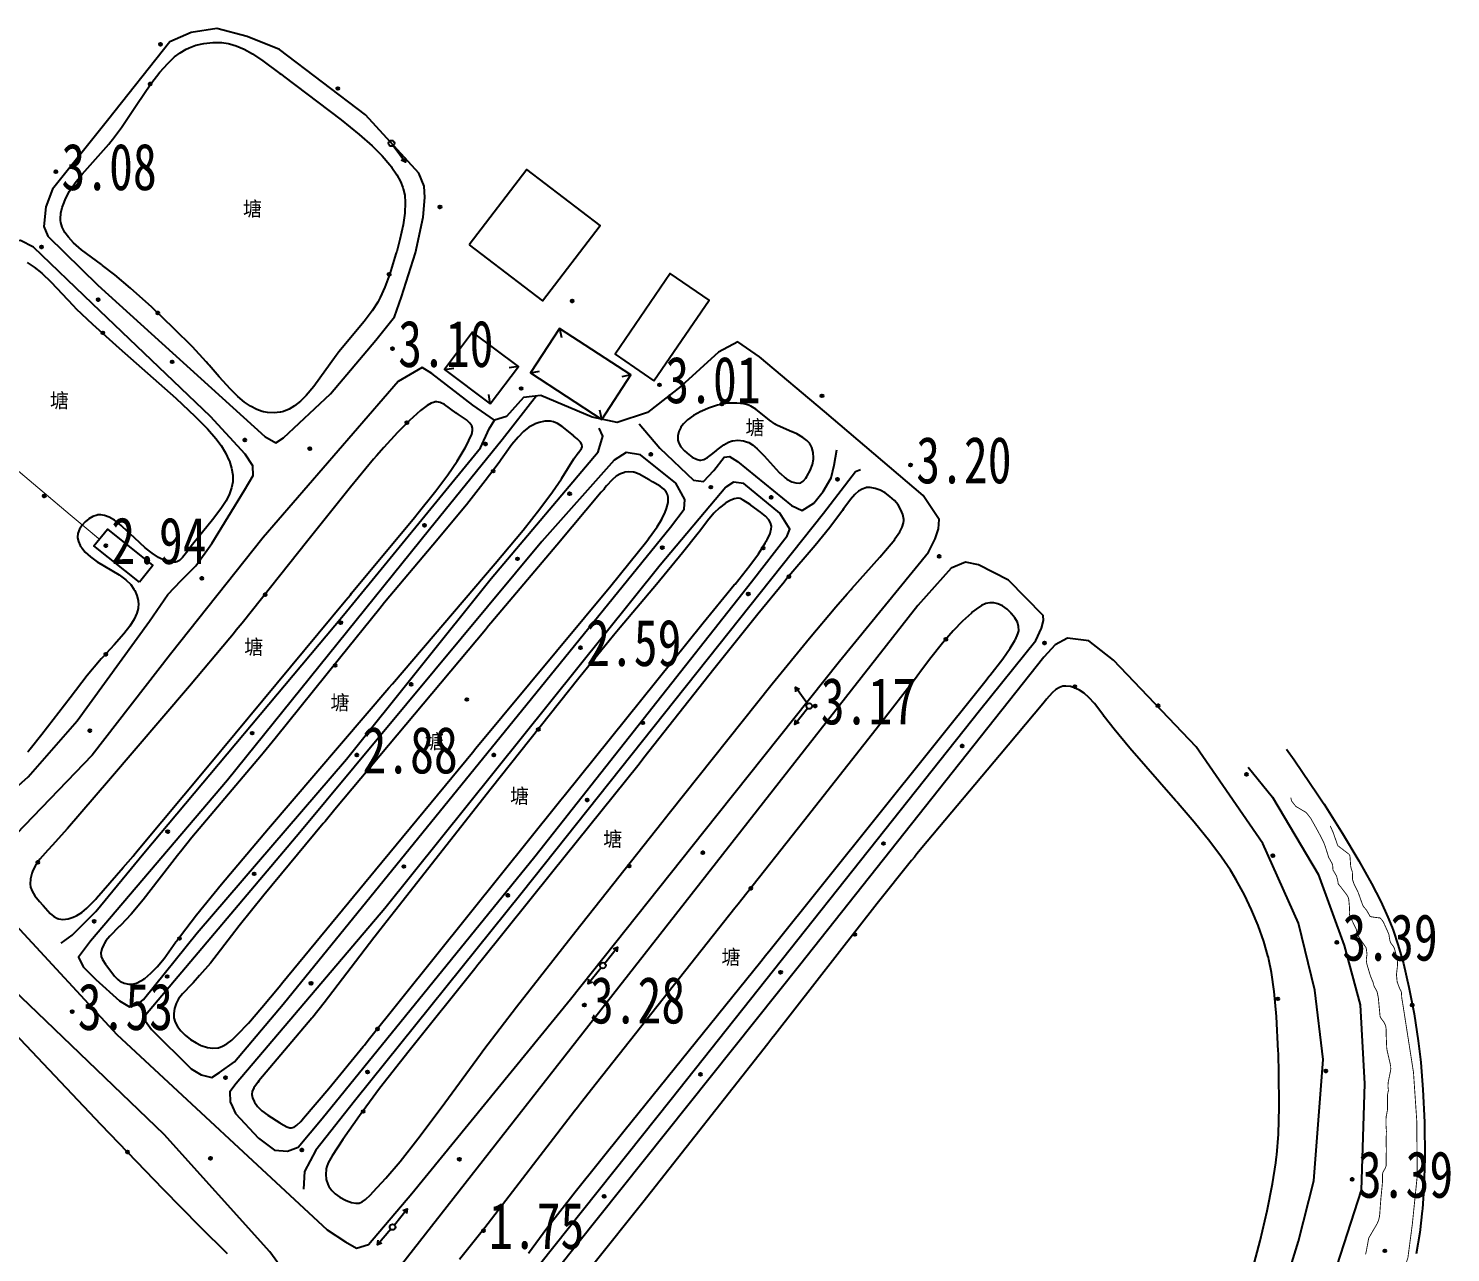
# Model space of a CAD drawing. Header units: metres. Extents: x 494039 to 619385, y 3351420 to 3402703.
# Drawn here: x 594565.8 to 594687.6, y 3393084.8 to 3393189.8 of the extents above; entities that cross this region are included whole.
import ezdxf
from ezdxf.enums import TextEntityAlignment as Align

# ---------------------------------------------------------------- set-up
doc = ezdxf.new("R2010")
doc.units = ezdxf.units.M
for name, pattern in [('2180', [0]), ('6461', [0]), ('8521', [0]), ('8522', [0])]:
    doc.linetypes.add(name, pattern=pattern)
for name, color, linetype in [('210100', 130, 'Continuous'), ('270102', 130, '6461'), ('310300', 8, 'Continuous'), ('310600', 8, 'Continuous'), ('310700', 8, '2180'), ('541200', 8, 'Continuous'), ('720100', 8, 'Continuous'), ('760201', 8, '8521'), ('760202', 8, '8522')]:
    doc.layers.add(name, color=color, linetype=linetype)
doc.layers.add('710101', color=8, linetype='Continuous', lineweight=0)

# ---------------------------------------------------------------- blocks, each defined once
blk = doc.blocks.new('dy')
blk.add_line((0.5, 0), (4, 0))
blk.add_lwpolyline([(3.31, 0.4), (4, 0), (3.31, -0.4)])
blk.add_circle((0, 0), 0.5)
blk = doc.blocks.new('y13')
blk.add_text('塘', height=2.5).set_placement((-1.67, -1.12))
blk = doc.blocks.new('p_point')
for radius in [0.25, 0.2, 0.15, 0.1, 0.05]:
    blk.add_circle((0, 0), radius)
blk.add_point((0, 0))
blk = doc.blocks.new('1-1&1-2&1-5')
at = {"layer": '210100', "color": 130, "flags": 128}
for points, elevation in [([(594581.16, 3393160.98), (594580.99, 3393161.17), (594579.81, 3393162.46), (594578.26, 3393164.02), (594576.33, 3393165.86), (594574.5, 3393167.5), (594573.15, 3393168.64), (594572.11, 3393169.45), (594572.01, 3393169.52), (594570.31, 3393170.79), (594569.63, 3393171.39), (594569.19, 3393171.86), (594568.89, 3393172.28), (594568.66, 3393172.73), (594568.55, 3393173.11), (594568.52, 3393173.3), (594568.52, 3393173.41), (594568.51, 3393173.43), (594568.55, 3393173.92), (594568.65, 3393174.4), (594568.66, 3393174.42), (594568.7, 3393174.55), (594568.96, 3393175.2), (594569.29, 3393175.81), (594569.75, 3393176.51), (594570.36, 3393177.27), (594571.5, 3393178.55), (594572.65, 3393179.85), (594572.83, 3393180.07), (594572.96, 3393180.24), (594573.73, 3393181.27), (594575.06, 3393183.24), (594576.26, 3393185), (594577.02, 3393186), (594577.7, 3393186.76), (594578.28, 3393187.31), (594578.76, 3393187.67), (594579.28, 3393187.98), (594579.46, 3393188.07), (594579.52, 3393188.1), (594580.1, 3393188.31), (594580.78, 3393188.47), (594581.55, 3393188.56), (594582.33, 3393188.54), (594582.87, 3393188.46), (594582.98, 3393188.44), (594583.57, 3393188.26), (594584.24, 3393187.98), (594584.97, 3393187.57), (594585.85, 3393186.98), (594587.31, 3393185.89), (594587.4, 3393185.83), (594587.6, 3393185.67), (594592.56, 3393181.92), (594594.1, 3393180.68), (594595.2, 3393179.7), (594596.07, 3393178.83), (594596.72, 3393178.08), (594596.87, 3393177.89), (594596.9, 3393177.85), (594597.33, 3393177.21), (594597.64, 3393176.64), (594597.85, 3393176.12), (594597.88, 3393176.02), (594598, 3393175.48), (594598.05, 3393174.83), (594598.01, 3393173.93), (594597.86, 3393172.91), (594597.58, 3393171.66), (594597.31, 3393170.64), (594597.27, 3393170.53), (594597.25, 3393170.44), (594596.73, 3393168.73), (594596.3, 3393167.58), (594595.91, 3393166.71), (594595.75, 3393166.41), (594595.69, 3393166.31), (594595.21, 3393165.56), (594594.52, 3393164.65), (594592.36, 3393162.03), (594592.29, 3393161.94), (594592.22, 3393161.84), (594592.13, 3393161.72), (594590.22, 3393159.08), (594589.57, 3393158.31), (594589.08, 3393157.82), (594588.56, 3393157.4), (594588.1, 3393157.13), (594587.61, 3393156.93), (594587.49, 3393156.9), (594587.35, 3393156.87), (594587.33, 3393156.86), (594586.81, 3393156.81), (594586.23, 3393156.84), (594585.94, 3393156.9), (594585.91, 3393156.9), (594585.79, 3393156.93), (594585.33, 3393157.09), (594584.78, 3393157.37), (594584.27, 3393157.72), (594583.69, 3393158.2), (594583.06, 3393158.83), (594582.1, 3393159.9), (594581.25, 3393160.89)], 2.74), ([(594583.32, 3393137.88), (594583.01, 3393137.5), (594579.57, 3393133.39), (594572.63, 3393125.26), (594569.11, 3393121.2), (594567.8, 3393119.74), (594567.46, 3393119.37), (594567.43, 3393119.34), (594566.74, 3393118.55), (594566.37, 3393118.03), (594566.14, 3393117.59), (594566.07, 3393117.41), (594566.05, 3393117.36), (594566.04, 3393117.34), (594565.93, 3393116.86), (594565.91, 3393116.41), (594565.94, 3393116.19), (594565.94, 3393116.18), (594565.95, 3393116.15), (594566.07, 3393115.81), (594566.3, 3393115.43), (594566.72, 3393114.92), (594566.98, 3393114.62), (594567.01, 3393114.59), (594567.61, 3393113.91), (594567.94, 3393113.64), (594568.24, 3393113.48), (594568.3, 3393113.46), (594568.33, 3393113.45), (594568.36, 3393113.44), (594568.72, 3393113.4), (594569.16, 3393113.45), (594569.6, 3393113.58), (594569.84, 3393113.69), (594569.87, 3393113.71), (594569.91, 3393113.73), (594570.33, 3393113.99), (594570.77, 3393114.35), (594571.32, 3393114.91), (594571.53, 3393115.14), (594571.59, 3393115.21), (594573.88, 3393117.84), (594574.72, 3393118.83), (594574.78, 3393118.91), (594575.16, 3393119.35), (594581.1, 3393126.48), (594592.96, 3393140.77), (594593.34, 3393141.22), (594593.45, 3393141.35), (594598.84, 3393147.84), (594598.95, 3393147.97), (594599.04, 3393148.09), (594600.67, 3393150.13), (594601.69, 3393151.5), (594602.49, 3393152.68), (594603.17, 3393153.81), (594603.49, 3393154.41), (594603.5, 3393154.43), (594603.74, 3393154.98), (594603.82, 3393155.31), (594603.82, 3393155.44), (594603.82, 3393155.46), (594603.81, 3393155.49), (594603.74, 3393155.71), (594603.58, 3393155.93), (594603.3, 3393156.2), (594602.61, 3393156.67), (594602.42, 3393156.8), (594602.38, 3393156.82), (594601.4, 3393157.52), (594601.04, 3393157.69), (594600.75, 3393157.75), (594600.57, 3393157.75), (594600.55, 3393157.74), (594600.26, 3393157.65), (594599.92, 3393157.45), (594599.46, 3393157.09), (594599.36, 3393157.02), (594598.41, 3393156.16), (594597.38, 3393155.13), (594596.21, 3393153.85), (594595.57, 3393153.12), (594595.32, 3393152.83), (594593.35, 3393150.44), (594589.69, 3393145.86), (594584.06, 3393138.79), (594583.57, 3393138.18)], 2.79), ([(594627.52, 3393157.44), (594627.48, 3393157.46), (594627.06, 3393157.57), (594626.45, 3393157.65), (594625.7, 3393157.64), (594625.5, 3393157.61), (594625.46, 3393157.61), (594624.81, 3393157.47), (594624.03, 3393157.21), (594623.46, 3393156.96), (594623.42, 3393156.94), (594623.38, 3393156.92), (594622.75, 3393156.57), (594622.24, 3393156.2), (594621.88, 3393155.86), (594621.66, 3393155.58), (594621.65, 3393155.55), (594621.48, 3393155.2), (594621.39, 3393154.83), (594621.39, 3393154.51), (594621.39, 3393154.5), (594621.39, 3393154.47), (594621.49, 3393154.2), (594621.67, 3393153.9), (594621.98, 3393153.55), (594622.16, 3393153.39), (594622.18, 3393153.37), (594622.2, 3393153.35), (594622.64, 3393153.02), (594622.99, 3393152.83), (594623.28, 3393152.75), (594623.35, 3393152.75), (594623.38, 3393152.75), (594623.63, 3393152.81), (594623.94, 3393152.98), (594624.41, 3393153.34), (594624.71, 3393153.59), (594624.73, 3393153.61), (594624.76, 3393153.63), (594625.33, 3393154.06), (594625.74, 3393154.29), (594626.06, 3393154.41), (594626.09, 3393154.42), (594626.11, 3393154.42), (594626.54, 3393154.46), (594627.02, 3393154.41), (594627.38, 3393154.3), (594627.4, 3393154.29), (594627.47, 3393154.26), (594627.79, 3393154.07), (594628.2, 3393153.74), (594628.8, 3393153.13), (594630.09, 3393151.7), (594630.14, 3393151.65), (594630.16, 3393151.63), (594630.59, 3393151.25), (594630.72, 3393151.16), (594630.73, 3393151.15), (594630.75, 3393151.14), (594631.16, 3393150.91), (594631.51, 3393150.8), (594631.8, 3393150.78), (594631.91, 3393150.81), (594631.92, 3393150.81), (594631.94, 3393150.82), (594632.14, 3393150.95), (594632.36, 3393151.21), (594632.46, 3393151.36), (594632.46, 3393151.37), (594632.48, 3393151.4), (594632.74, 3393151.88), (594632.93, 3393152.38), (594633.02, 3393152.83), (594633.03, 3393152.93), (594633.03, 3393152.96), (594632.99, 3393153.42), (594632.87, 3393153.83), (594632.73, 3393154.12), (594632.72, 3393154.14), (594632.7, 3393154.17), (594632.46, 3393154.43), (594632.11, 3393154.7), (594631.59, 3393155), (594631.25, 3393155.16), (594631.21, 3393155.18), (594631.18, 3393155.19), (594629.95, 3393155.72), (594629.81, 3393155.79), (594629.79, 3393155.81), (594629.74, 3393155.84), (594629.24, 3393156.19), (594628.09, 3393157.12), (594627.66, 3393157.37)], 2.08), ([(594573.57, 3393112.8), (594573.54, 3393112.78), (594572.74, 3393111.97), (594572.4, 3393111.55), (594572.24, 3393111.3), (594572.22, 3393111.27), (594572.21, 3393111.24), (594572.04, 3393110.86), (594571.97, 3393110.51), (594571.98, 3393110.24), (594571.98, 3393110.24), (594571.99, 3393110.22), (594572.1, 3393109.95), (594572.36, 3393109.57), (594572.46, 3393109.45), (594572.46, 3393109.45), (594572.48, 3393109.42), (594573.13, 3393108.53), (594573.43, 3393108.24), (594573.6, 3393108.11), (594573.63, 3393108.09), (594573.65, 3393108.08), (594573.97, 3393107.93), (594574.35, 3393107.85), (594574.65, 3393107.85), (594574.66, 3393107.85), (594574.68, 3393107.85), (594575.02, 3393107.94), (594575.38, 3393108.12), (594575.64, 3393108.28), (594575.64, 3393108.29), (594575.72, 3393108.34), (594576.25, 3393108.78), (594576.78, 3393109.33), (594577.38, 3393110.06), (594578.39, 3393111.46), (594578.44, 3393111.53), (594578.78, 3393111.99), (594580.16, 3393113.79), (594582.31, 3393116.43), (594586.33, 3393121.18), (594596.64, 3393133.25), (594596.95, 3393133.6), (594605.76, 3393143.9), (594608.14, 3393146.76), (594609.57, 3393148.57), (594610.66, 3393150.03), (594611.17, 3393150.78), (594611.42, 3393151.15), (594611.45, 3393151.2), (594612.5, 3393152.86), (594612.87, 3393153.37), (594612.91, 3393153.41), (594612.92, 3393153.44), (594613.15, 3393153.76), (594613.19, 3393153.89), (594613.19, 3393153.9), (594613.2, 3393153.92), (594613.17, 3393154.11), (594613.05, 3393154.31), (594612.78, 3393154.59), (594612.5, 3393154.82), (594612.5, 3393154.82), (594612.46, 3393154.86), (594611.49, 3393155.65), (594611.1, 3393155.9), (594610.74, 3393156.04), (594610.48, 3393156.1), (594610.45, 3393156.1), (594610.01, 3393156.09), (594609.53, 3393155.99), (594609.19, 3393155.86), (594609.16, 3393155.85), (594609.09, 3393155.82), (594608.64, 3393155.57), (594608.18, 3393155.21), (594607.71, 3393154.74), (594607.17, 3393154.09), (594606.27, 3393152.82), (594606.08, 3393152.55), (594604.9, 3393150.97), (594603.29, 3393148.94), (594600.41, 3393145.47), (594596.28, 3393140.55), (594596.08, 3393140.3), (594595.87, 3393140.05), (594592.41, 3393135.75), (594586.91, 3393128.9), (594585.88, 3393127.65), (594585.73, 3393127.47), (594579.77, 3393120.42), (594578.78, 3393119.18), (594578.64, 3393119.01), (594578.54, 3393118.88), (594575.59, 3393115.06), (594574.56, 3393113.84), (594573.69, 3393112.91)], 2.52), ([(594579.78, 3393107.88), (594579.75, 3393107.85), (594578.97, 3393107.03), (594578.63, 3393106.58), (594578.44, 3393106.24), (594578.43, 3393106.2), (594578.42, 3393106.18), (594578.27, 3393105.77), (594578.21, 3393105.34), (594578.23, 3393105.02), (594578.23, 3393105), (594578.23, 3393104.97), (594578.34, 3393104.6), (594578.54, 3393104.22), (594578.83, 3393103.84), (594579.14, 3393103.53), (594579.16, 3393103.5), (594579.19, 3393103.48), (594579.65, 3393103.1), (594580.12, 3393102.81), (594580.5, 3393102.63), (594580.54, 3393102.61), (594580.56, 3393102.6), (594581.09, 3393102.43), (594581.57, 3393102.36), (594581.98, 3393102.39), (594582.01, 3393102.4), (594582.05, 3393102.4), (594582.39, 3393102.52), (594582.75, 3393102.72), (594583.18, 3393103.06), (594583.58, 3393103.44), (594583.66, 3393103.52), (594584.61, 3393104.51), (594585.77, 3393105.85), (594587.23, 3393107.63), (594587.56, 3393108.03), (594595.49, 3393117.65), (594603.8, 3393127.69), (594604.1, 3393128.06), (594615.66, 3393141.99), (594618.04, 3393144.94), (594618.63, 3393145.68), (594618.91, 3393146.05), (594618.95, 3393146.1), (594619.64, 3393147.05), (594620.04, 3393147.7), (594620.32, 3393148.3), (594620.42, 3393148.6), (594620.43, 3393148.62), (594620.56, 3393149.14), (594620.58, 3393149.54), (594620.53, 3393149.77), (594620.53, 3393149.77), (594620.52, 3393149.81), (594620.4, 3393150.04), (594620.2, 3393150.27), (594619.88, 3393150.53), (594619.23, 3393150.91), (594618.96, 3393151.07), (594618.94, 3393151.08), (594618.1, 3393151.56), (594617.72, 3393151.7), (594617.63, 3393151.72), (594617.6, 3393151.73), (594617.58, 3393151.73), (594617.15, 3393151.76), (594616.88, 3393151.72), (594616.87, 3393151.72), (594616.82, 3393151.71), (594616.48, 3393151.59), (594616.13, 3393151.37), (594615.77, 3393151.06), (594615.3, 3393150.56), (594615.08, 3393150.29), (594615.05, 3393150.25), (594614.84, 3393150), (594611.04, 3393145.47), (594605.39, 3393138.78), (594605.19, 3393138.55), (594604.91, 3393138.22), (594592.02, 3393122.81), (594591.18, 3393121.8), (594591.02, 3393121.62), (594585.93, 3393115.48), (594583.82, 3393112.84), (594583.52, 3393112.46), (594583.45, 3393112.37), (594581.35, 3393109.66), (594580.43, 3393108.58), (594579.87, 3393107.97)], 2.52), ([(594636.24, 3393141.68), (594636.32, 3393141.76), (594638.72, 3393144.43), (594639.69, 3393145.59), (594639.98, 3393145.97), (594640, 3393146), (594640.41, 3393146.6), (594640.63, 3393147.02), (594640.74, 3393147.39), (594640.76, 3393147.59), (594640.76, 3393147.68), (594640.69, 3393148.1), (594640.52, 3393148.51), (594640.27, 3393148.92), (594639.95, 3393149.3), (594639.57, 3393149.65), (594639.17, 3393149.95), (594638.74, 3393150.18), (594638.31, 3393150.34), (594637.88, 3393150.42), (594637.56, 3393150.4), (594637.51, 3393150.39), (594637.19, 3393150.28), (594636.89, 3393150.1), (594636.57, 3393149.82), (594636.19, 3393149.39), (594635.63, 3393148.62), (594635.6, 3393148.57), (594635.5, 3393148.43), (594634.43, 3393146.99), (594633.16, 3393145.44), (594630.75, 3393142.6), (594630.5, 3393142.3), (594628.24, 3393139.56), (594624.49, 3393134.85), (594618.5, 3393127.24), (594618.25, 3393126.93), (594617.97, 3393126.57), (594610.7, 3393117.49), (594604.54, 3393109.84), (594604.26, 3393109.49), (594604.01, 3393109.17), (594598.37, 3393102.13), (594595.85, 3393098.89), (594594.13, 3393096.57), (594592.7, 3393094.54), (594591.79, 3393093.14), (594591.78, 3393093.12), (594591.44, 3393092.52), (594591.29, 3393092.12), (594591.26, 3393091.99), (594591.26, 3393091.96), (594591.23, 3393091.55), (594591.28, 3393091.1), (594591.42, 3393090.7), (594591.48, 3393090.57), (594591.5, 3393090.54), (594591.51, 3393090.51), (594591.75, 3393090.16), (594592.05, 3393089.87), (594592.43, 3393089.59), (594592.92, 3393089.32), (594592.96, 3393089.31), (594592.98, 3393089.3), (594593.45, 3393089.12), (594593.82, 3393089.07), (594594.06, 3393089.09), (594594.07, 3393089.09), (594594.09, 3393089.09), (594594.36, 3393089.19), (594594.64, 3393089.39), (594595.07, 3393089.79), (594595.08, 3393089.8), (594595.3, 3393090.04), (594596.39, 3393091.23), (594597.6, 3393092.66), (594599.12, 3393094.59), (594601.11, 3393097.25), (594604.48, 3393101.84), (594604.78, 3393102.25), (594607.58, 3393105.9), (594612.66, 3393112.38), (594620.03, 3393121.69), (594620.35, 3393122.1), (594620.67, 3393122.49), (594629.49, 3393133.59), (594632.67, 3393137.5), (594634.93, 3393140.19), (594635.91, 3393141.31)], 2.17), ([(594590.12, 3393105.03), (594590.03, 3393104.92), (594588.01, 3393102.52), (594585.51, 3393099.55), (594585.41, 3393099.42), (594585.4, 3393099.4), (594585.06, 3393098.95), (594584.93, 3393098.66), (594584.89, 3393098.42), (594584.89, 3393098.42), (594584.89, 3393098.39), (594584.95, 3393098.1), (594585.09, 3393097.8), (594585.1, 3393097.78), (594585.13, 3393097.73), (594585.4, 3393097.35), (594585.76, 3393097), (594586.27, 3393096.62), (594587.31, 3393095.96), (594587.36, 3393095.93), (594587.38, 3393095.91), (594587.9, 3393095.61), (594588.17, 3393095.53), (594588.28, 3393095.52), (594588.29, 3393095.53), (594588.31, 3393095.53), (594588.52, 3393095.59), (594588.77, 3393095.76), (594589.1, 3393096.09), (594589.21, 3393096.22), (594589.21, 3393096.22), (594589.34, 3393096.36), (594591.49, 3393098.9), (594594.44, 3393102.51), (594594.54, 3393102.63), (594594.87, 3393103.04), (594606.3, 3393117.29), (594611.04, 3393123.21), (594611.37, 3393123.63), (594611.67, 3393124), (594623.58, 3393138.81), (594626.24, 3393142.07), (594626.3, 3393142.14), (594627.58, 3393143.72), (594628.31, 3393144.72), (594628.88, 3393145.64), (594628.98, 3393145.81), (594629.03, 3393145.9), (594629.04, 3393145.92), (594629.3, 3393146.48), (594629.41, 3393146.86), (594629.42, 3393147.04), (594629.42, 3393147.06), (594629.42, 3393147.1), (594629.35, 3393147.37), (594629.19, 3393147.65), (594628.92, 3393147.96), (594628.49, 3393148.31), (594627.66, 3393148.9), (594627.61, 3393148.93), (594627.59, 3393148.95), (594627.01, 3393149.34), (594626.73, 3393149.46), (594626.57, 3393149.49), (594626.55, 3393149.49), (594626.53, 3393149.49), (594626.22, 3393149.45), (594625.87, 3393149.3), (594625.52, 3393149.09), (594625.51, 3393149.08), (594625.45, 3393149.04), (594624.97, 3393148.66), (594624.49, 3393148.2), (594623.94, 3393147.55), (594623.28, 3393146.68), (594623.15, 3393146.5), (594621.8, 3393144.8), (594619.56, 3393142.1), (594616.45, 3393138.41), (594616.31, 3393138.24), (594615.88, 3393137.72), (594612.92, 3393134.07), (594605.42, 3393124.62), (594597.11, 3393114.08), (594595.88, 3393112.48), (594595.46, 3393111.95), (594595.36, 3393111.81), (594591.09, 3393106.24)], 2.48)]:
    blk.add_lwpolyline(points, close=True, dxfattribs=dict(at, elevation=elevation))
for points, elevation in [([(594565.66, 3393169.7), (594566.25, 3393169.3), (594566.9, 3393168.77), (594567.7, 3393168), (594569.59, 3393166.01), (594569.86, 3393165.73), (594571.25, 3393164.4), (594573.53, 3393162.35), (594578.38, 3393158.06), (594580.04, 3393156.51), (594581.09, 3393155.44), (594581.82, 3393154.6), (594582.26, 3393154), (594582.65, 3393153.37), (594582.97, 3393152.69), (594582.98, 3393152.66), (594583.16, 3393152.07), (594583.26, 3393151.47), (594583.28, 3393151.08), (594583.28, 3393151.05), (594583.27, 3393150.91), (594583.17, 3393150.38), (594583, 3393149.88), (594582.69, 3393149.28), (594582.24, 3393148.57), (594581.53, 3393147.65), (594579.81, 3393145.53), (594579.43, 3393145.02), (594579.41, 3393144.99), (594578.97, 3393144.4), (594578.71, 3393144.16), (594578.47, 3393144.03), (594578.37, 3393144), (594578.35, 3393144), (594578.03, 3393144), (594577.63, 3393144.1), (594577.56, 3393144.13), (594577.53, 3393144.13), (594577.44, 3393144.17), (594576.91, 3393144.42), (594576.35, 3393144.78), (594575.75, 3393145.25), (594574.84, 3393146.1), (594573.81, 3393147.05), (594573.73, 3393147.12), (594573.7, 3393147.15), (594573.12, 3393147.6), (594572.67, 3393147.86), (594572.29, 3393148.01), (594571.95, 3393148.07), (594571.69, 3393148.06), (594571.64, 3393148.05), (594571.28, 3393147.94), (594570.94, 3393147.74), (594570.62, 3393147.48), (594570.35, 3393147.18), (594570.14, 3393146.84), (594570, 3393146.48), (594569.97, 3393146.17), (594569.97, 3393146.12), (594569.97, 3393146.1), (594570.04, 3393145.78), (594570.2, 3393145.43), (594570.25, 3393145.35), (594570.26, 3393145.33), (594570.33, 3393145.23), (594570.63, 3393144.86), (594571.07, 3393144.47), (594571.66, 3393144.05), (594573.54, 3393142.92), (594574.11, 3393142.49), (594574.52, 3393142.09), (594574.79, 3393141.71), (594574.85, 3393141.61), (594574.87, 3393141.59), (594575.05, 3393141.17), (594575.15, 3393140.73), (594575.17, 3393140.61), (594575.17, 3393140.6), (594575.18, 3393140.49), (594575.15, 3393140.05), (594575.04, 3393139.63), (594574.82, 3393139.12), (594574.46, 3393138.53), (594573.94, 3393137.86), (594573.11, 3393136.92), (594572.09, 3393135.82), (594572, 3393135.72), (594571.86, 3393135.56), (594570.8, 3393134.29), (594569.33, 3393132.39), (594566.92, 3393129.23), (594565.9, 3393127.98), (594565.77, 3393127.82), (594565.68, 3393127.72)], 2.63), ([(594608.61, 3393084.8), (594610.17, 3393086.92), (594612.61, 3393090.06), (594616.76, 3393095.26), (594628.5, 3393109.78), (594628.92, 3393110.3), (594629.3, 3393110.78), (594647.7, 3393133.76), (594648.08, 3393134.23), (594648.13, 3393134.29), (594649.25, 3393135.74), (594649.86, 3393136.63), (594650.27, 3393137.3), (594650.31, 3393137.37), (594650.32, 3393137.39), (594650.53, 3393137.86), (594650.61, 3393138.14), (594650.61, 3393138.14), (594650.61, 3393138.17), (594650.59, 3393138.5), (594650.49, 3393138.86), (594650.28, 3393139.24), (594650, 3393139.59), (594649.97, 3393139.63), (594649.61, 3393139.98), (594649.21, 3393140.26), (594648.82, 3393140.44), (594648.47, 3393140.53), (594648.16, 3393140.54), (594648.12, 3393140.54), (594647.78, 3393140.46), (594647.41, 3393140.29), (594646.97, 3393139.99), (594646.66, 3393139.75), (594646.55, 3393139.65), (594645.79, 3393138.96), (594644.99, 3393138.14), (594644.08, 3393137.08), (594642.97, 3393135.66), (594642.14, 3393134.55), (594642.06, 3393134.44), (594641.76, 3393134.04), (594638.71, 3393130.09), (594632.18, 3393121.8), (594626.87, 3393115.09), (594626.56, 3393114.69), (594626.28, 3393114.35), (594614.43, 3393099.37), (594613.07, 3393097.62), (594612.8, 3393097.27), (594612.56, 3393096.97), (594604.85, 3393086.97), (594602.68, 3393084.26)], 2.3), ([(594582.82, 3393084.74), (594580.46, 3393087.05), (594577.29, 3393090.28), (594571.99, 3393095.8), (594561.08, 3393107.31)], 2.57), ([(594670.54, 3393083.05), (594671.28, 3393085.85), (594671.89, 3393088.41), (594672.35, 3393090.72), (594672.63, 3393092.53), (594672.66, 3393092.79), (594672.69, 3393093.05), (594672.71, 3393093.23), (594672.85, 3393095), (594672.92, 3393097.31), (594672.89, 3393100.34), (594672.86, 3393101.77), (594672.85, 3393101.94), (594672.84, 3393102.11), (594672.69, 3393105.08), (594672.5, 3393107.21), (594672.26, 3393108.84), (594672.04, 3393109.96), (594672, 3393110.12), (594671.96, 3393110.28), (594671.6, 3393111.51), (594671.12, 3393112.87), (594670.56, 3393114.21), (594669.94, 3393115.51), (594669.25, 3393116.79), (594668.83, 3393117.48), (594668.75, 3393117.61), (594667.99, 3393118.74), (594666.99, 3393120.07), (594665.65, 3393121.72), (594664.28, 3393123.33), (594664.18, 3393123.45), (594664.05, 3393123.59), (594660.14, 3393128.07), (594658.78, 3393129.71), (594657.94, 3393130.8), (594657.9, 3393130.85), (594657.09, 3393131.91), (594656.62, 3393132.42), (594656.21, 3393132.78), (594655.81, 3393133.04), (594655.49, 3393133.2), (594655.47, 3393133.21), (594655.03, 3393133.35), (594654.63, 3393133.4), (594654.46, 3393133.39), (594654.44, 3393133.39), (594654.4, 3393133.38), (594654.09, 3393133.28), (594653.8, 3393133.1), (594653.47, 3393132.81), (594652.99, 3393132.27), (594652.94, 3393132.2), (594652.91, 3393132.17), (594652.67, 3393131.88), (594648.96, 3393127.44), (594642.76, 3393120.07), (594641.88, 3393119.01), (594641.67, 3393118.74), (594641.42, 3393118.44), (594638.48, 3393114.75), (594629.7, 3393103.5), (594629.45, 3393103.19), (594629.11, 3393102.74), (594618.4, 3393089.12), (594614.21, 3393083.87)], 2.26), ([(594673.56, 3393128), (594674.21, 3393127.07), (594676.24, 3393124.07), (594676.64, 3393123.47), (594676.77, 3393123.26), (594678.36, 3393120.75), (594679.76, 3393118.42), (594680.84, 3393116.47), (594681.62, 3393114.94), (594682.24, 3393113.6), (594682.61, 3393112.7), (594682.69, 3393112.48), (594683.13, 3393111.17), (594683.56, 3393109.61), (594684.04, 3393107.58), (594684.48, 3393105.3), (594684.84, 3393103), (594685.04, 3393101.39), (594685.06, 3393101.13), (594685.24, 3393098.83), (594685.36, 3393096.01), (594685.39, 3393092.93), (594685.32, 3393090.37), (594685.19, 3393088.58), (594685.18, 3393088.42), (594684.96, 3393086.57), (594684.65, 3393084.73)], 1.45)]:
    blk.add_lwpolyline(points, dxfattribs=dict(at, elevation=elevation))
at = {"layer": '270102', "color": 130, "const_width": 0.1, "elevation": 3.36, "flags": 128}
blk.add_lwpolyline([(594571.84, 3393145.98), (594569.3, 3393148.1), (594557.89, 3393157.75), (594553.08, 3393161.68)], dxfattribs=at)
at = {"layer": '310300', "color": 8, "elevation": 5.73, "flags": 128}
blk.add_lwpolyline([(594603.53, 3393171.22), (594609.81, 3393166.42), (594614.75, 3393172.87), (594608.46, 3393177.67)], close=True, dxfattribs=at)
at = {"layer": '310600', "color": 8, "linetype": 'Continuous'}
for p, q in [((594603.82, 3393163.73, 5.56), (594603.93, 3393162.93, 5.56)), ((594611.25, 3393164.04, 5.9), (594611.42, 3393163.26, 5.9)), ((594607.74, 3393160.79, 5.56), (594606.94, 3393160.67, 5.56)), ((594601.41, 3393160.52, 5.56), (594602.2, 3393160.63, 5.56)), ((594608.77, 3393160.23, 5.9), (594609.56, 3393160.39, 5.9)), ((594617.37, 3393160.07, 5.9), (594616.59, 3393159.9, 5.9)), ((594605.33, 3393157.58, 5.56), (594605.22, 3393158.37, 5.56)), ((594614.9, 3393156.25, 5.9), (594614.73, 3393157.03, 5.9))]:
    blk.add_line(p, q, dxfattribs=at)
for points in [[(594605.33, 3393157.58, 5.56), (594607.74, 3393160.79, 5.56), (594603.82, 3393163.73, 5.56), (594601.41, 3393160.52, 5.56)], [(594614.9, 3393156.25, 5.9), (594617.37, 3393160.07, 5.9), (594611.25, 3393164.04, 5.9), (594608.77, 3393160.23, 5.9)]]:
    blk.add_polyline3d(points, close=True, dxfattribs=at)
at = {"layer": '310700', "color": 8, "elevation": 4.31, "flags": 128}
blk.add_lwpolyline([(594619.34, 3393159.56), (594624.08, 3393166.46), (594620.75, 3393168.74), (594616.02, 3393161.84)], close=True, dxfattribs=at)
at = {"layer": '710101', "color": 8, "linetype": 'Continuous', "lineweight": 0, "const_width": 0.075}
for points, elevation in [([(594673.91, 3393123.84), (594674, 3393123.53), (594674.35, 3393123.08), (594675.18, 3393122.59), (594675.33, 3393122.44), (594675.62, 3393122.07), (594676.28, 3393120.89), (594676.73, 3393120.02), (594676.88, 3393119.62), (594677.16, 3393118.72), (594677.45, 3393118.2), (594677.5, 3393118.04), (594677.51, 3393117.94), (594677.52, 3393117.89), (594677.53, 3393117.64), (594677.77, 3393117.23), (594677.83, 3393117.12), (594677.87, 3393117), (594677.9, 3393116.87), (594677.96, 3393116.62), (594677.96, 3393116.57), (594677.99, 3393116.42), (594678.1, 3393116.3), (594678.64, 3393115.6), (594678.77, 3393115.41), (594678.84, 3393115.27), (594678.86, 3393115.19), (594678.88, 3393115.12), (594678.89, 3393115.04), (594678.95, 3393114.4), (594678.95, 3393114.36), (594678.95, 3393114.33), (594678.95, 3393114.21), (594678.93, 3393114.06), (594678.93, 3393114.05), (594678.93, 3393114.03), (594678.93, 3393113.99), (594678.94, 3393113.88), (594678.95, 3393113.8), (594678.99, 3393113.66), (594679.47, 3393112.67), (594679.51, 3393112.61), (594679.61, 3393112.22), (594679.68, 3393112.03), (594679.8, 3393111.8), (594680.35, 3393111), (594680.37, 3393110.95), (594680.39, 3393110.87), (594680.45, 3393110.4), (594680.44, 3393110.34), (594680.42, 3393110.2), (594680.4, 3393110.13), (594680.4, 3393110.06), (594680.39, 3393109.99), (594680.39, 3393109.92), (594680.4, 3393109.8), (594680.41, 3393109.73), (594680.43, 3393109.59), (594680.7, 3393108.68), (594680.76, 3393108.5), (594680.95, 3393108.04), (594680.97, 3393107.99), (594681.05, 3393107.68), (594681.31, 3393107.2), (594681.32, 3393107.16), (594681.41, 3393106.72), (594681.42, 3393106.66), (594681.55, 3393105.26), (594681.56, 3393105.16), (594681.58, 3393105.05), (594681.63, 3393104.95), (594681.88, 3393104.61), (594681.98, 3393104.43), (594682.04, 3393104.26), (594682.06, 3393104.19), (594682.07, 3393104.12), (594682.09, 3393103.93), (594682.09, 3393103.91), (594682.09, 3393103.89), (594682.09, 3393103.87), (594682.09, 3393103.78), (594682.09, 3393103.76), (594682.09, 3393103.74), (594682.09, 3393103.71), (594682.09, 3393103.69), (594682.09, 3393103.48), (594682.12, 3393102.82), (594682.13, 3393102.49), (594682.14, 3393102.37), (594682.18, 3393102.12), (594682.43, 3393101.04), (594682.44, 3393100.97), (594682.47, 3393100.82), (594682.47, 3393100.73), (594682.48, 3393100.67), (594682.48, 3393100.6), (594682.48, 3393100.54), (594682.45, 3393100.35), (594682.27, 3393099.48), (594682.26, 3393099.36), (594682.25, 3393099.24), (594682.25, 3393099.12), (594682.25, 3393099.01), (594682.28, 3393098.77), (594682.28, 3393098.73), (594682.24, 3393098.54), (594682.22, 3393098.46), (594682.21, 3393098.38), (594682.2, 3393098.3), (594682.2, 3393098.22), (594682.2, 3393097.83), (594682.21, 3393097.75), (594682.21, 3393097.67), (594682.21, 3393097.22), (594682.2, 3393097.07), (594682.11, 3393096.58), (594682.09, 3393096.5), (594682.08, 3393096.36), (594682.08, 3393096.34), (594682.08, 3393096.32), (594682.08, 3393095.77), (594682.08, 3393095.68), (594682.09, 3393095.59), (594682.09, 3393095.5), (594682.1, 3393095.41), (594682.11, 3393095.23), (594682.09, 3393094.6), (594682.09, 3393094.51), (594682.09, 3393094.14), (594682.09, 3393093.96), (594682.1, 3393093.82), (594682.1, 3393093.77), (594682.1, 3393093.71), (594682.1, 3393093.66), (594682.09, 3393092.39), (594682.09, 3393092.33), (594682.08, 3393092.26), (594682.06, 3393092.2), (594682.01, 3393092.07), (594681.82, 3393091.74), (594681.81, 3393091.7), (594681.77, 3393091.53), (594681.77, 3393091.51), (594681.78, 3393091.38), (594681.78, 3393091.34), (594681.78, 3393091.17), (594681.78, 3393091.07), (594681.78, 3393090.97), (594681.77, 3393090.86), (594681.68, 3393089.88), (594681.67, 3393089.8), (594681.66, 3393089.75), (594681.58, 3393088.73), (594681.54, 3393088.15), (594681.52, 3393088.02), (594681.51, 3393087.9), (594681.48, 3393087.78), (594681.45, 3393087.66), (594681.41, 3393087.54), (594681.31, 3393087.31), (594680.62, 3393086.13), (594680.59, 3393086.06), (594680.37, 3393084.87), (594680.32, 3393084.69)], 2), ([(594677.3, 3393121.41), (594677.52, 3393120.91), (594677.54, 3393120.87), (594677.93, 3393119.75), (594677.97, 3393119.7), (594678.2, 3393119.52), (594678.88, 3393119), (594678.92, 3393118.96), (594678.97, 3393118.86), (594678.99, 3393118.8), (594678.99, 3393118.78), (594679.05, 3393117.96), (594679.09, 3393117.78), (594679.19, 3393117.48), (594679.19, 3393117.46), (594679.19, 3393117.44), (594679.2, 3393117.26), (594679.2, 3393117.2), (594679.2, 3393117.13), (594679.2, 3393117.06), (594679.2, 3393116.97), (594679.2, 3393116.95), (594679.2, 3393116.9), (594679.22, 3393116.77), (594679.32, 3393116.47), (594679.71, 3393115.66), (594680.07, 3393114.64), (594680.12, 3393114.53), (594680.39, 3393114.21), (594680.65, 3393113.77), (594680.7, 3393113.67), (594680.76, 3393113.63), (594681.06, 3393113.58), (594681.57, 3393113.52), (594681.76, 3393113.31), (594681.86, 3393113.15), (594682.28, 3393112.22), (594682.32, 3393112.12), (594682.39, 3393111.69), (594682.42, 3393111.53), (594682.49, 3393111.37), (594682.63, 3393111.18), (594682.69, 3393111.1), (594682.74, 3393111.02), (594682.78, 3393110.94), (594682.81, 3393110.85), (594682.91, 3393110.49), (594682.94, 3393110.38), (594683, 3393110.09), (594683.03, 3393109.91), (594683.05, 3393109.82), (594683.06, 3393109.73), (594683.06, 3393109.64), (594683.06, 3393109.54), (594683.05, 3393109.35), (594683.03, 3393109.17), (594682.97, 3393108.66), (594683.03, 3393108.05), (594683.26, 3393107.43), (594683.32, 3393107.34), (594683.39, 3393107.17), (594683.4, 3393107.12), (594683.42, 3393106.73), (594683.44, 3393106.58), (594683.49, 3393106.3)], 1), ([(594683.49, 3393106.3), (594684.43, 3393100.28), (594684.71, 3393096.15), (594684.75, 3393091.4), (594684.33, 3393087.27), (594683.95, 3393084.38), (594682.01, 3393078.78), (594678.64, 3393072.34), (594669.85, 3393056.52), (594667.62, 3393052.01), (594666.48, 3393048.59), (594665.34, 3393046.59), (594663.74, 3393045), (594662.26, 3393044.08), (594661.12, 3393043), (594660.32, 3393041.63), (594654.44, 3393029.4), (594649.19, 3393020.85), (594643.02, 3393010.67), (594631.55, 3392990.71), (594626.25, 3392981.04), (594618.6, 3392970.32), (594614.51, 3392963.52), (594611.86, 3392959.66)], 1)]:
    blk.add_lwpolyline(points, dxfattribs=dict(at, elevation=elevation))
at = {"layer": '720100', "color": 8}
for p in [(594577.08, 3393188.4, 2.87), (594576.2, 3393184.99, 2.23), (594592.26, 3393184.61, 2.74), (594568.11, 3393177.48, 3.08), (594601.02, 3393174.46, 3.07), (594566.87, 3393171.03, 2.95), (594596.66, 3393168.68, 2.23), (594571.74, 3393166.52, 2.94), (594612.34, 3393166.4, 2.38), (594576.85, 3393165.36, 2.23), (594572.14, 3393163.67, 2.2), (594596.96, 3393162.32, 3.1), (594578.08, 3393161.18, 2.86), (594607.97, 3393158.9, 2.9), (594619.84, 3393159.21, 3.01), (594633.75, 3393158.27, 3.13), (594625.16, 3393157.56, 1.84), (594598.19, 3393155.97, 2.07), (594584.29, 3393154.48, 2.99), (594589.86, 3393153.74, 3.09), (594604.93, 3393154.15, 2.61), (594619.09, 3393153.25, 2.51), (594641.34, 3393152.34, 3.2), (594605.58, 3393151.81, 1.85), (594635.09, 3393151.12, 2.42), (594612.13, 3393149.88, 2.84), (594624.22, 3393150.44, 2.48), (594567.12, 3393149.69, 2.79), (594629.4, 3393149.56, 2.52), (594599.7, 3393147.18, 2.64), (594572.38, 3393145.43, 2.94), (594620.07, 3393145.26, 2.5), (594628.71, 3393145.21, 1.95), (594607.67, 3393144.3, 2.49), (594643.79, 3393144.51, 3.14), (594580.61, 3393142.62, 3.07), (594630.92, 3393142.77, 2), (594586.05, 3393141.22, 2.07), (594627.44, 3393141.29, 2.43), (594592.51, 3393138.83, 2.64), (594613.06, 3393136.68, 2.59), (594644.37, 3393137.4, 1.75), (594652.81, 3393137.09, 2.44), (594572.4, 3393136.12, 2.2), (594592.03, 3393135.16, 1.85), (594598.55, 3393133.54, 2.38), (594655.41, 3393133.35, 1.73), (594603.31, 3393132.24, 1.84), (594633.16, 3393131.69, 3.17), (594662.54, 3393131.71, 3.13), (594618.41, 3393130.24, 2.4), (594571.01, 3393129.58, 3.12), (594584.92, 3393129.36, 2.72), (594609.45, 3393129.68, 1.95), (594645.76, 3393128.25, 2.2), (594593.9, 3393127.48, 2.88), (594605.64, 3393127.48, 2.55), (594670.12, 3393125.82, 3.35), (594613.64, 3393123.64, 2.36), (594577.69, 3393120.92, 2.69), (594639.01, 3393119.9, 2.19), (594566.56, 3393118.28, 2.07), (594623.55, 3393119.11, 3.06), (594672.39, 3393118.86, 3.18), (594585.1, 3393117.3, 2.75), (594597.92, 3393117.93, 2.58), (594617.22, 3393117.97, 2), (594627.65, 3393116.07, 1.75), (594606.83, 3393115.45, 2.33), (594571.39, 3393113.24, 2.64), (594636.56, 3393112.1, 1.73), (594578.71, 3393111.76, 1.85), (594677.86, 3393111.43, 3.39), (594577.64, 3393108.5, 2.93), (594630.21, 3393108.87, 2.38), (594589.97, 3393107.92, 2.59), (594613.39, 3393106.05, 3.28), (594672.81, 3393106.59, 1.73), (594684.32, 3393106.06, 0.9), (594569.51, 3393105.49, 3.53), (594595.66, 3393104, 1.95), (594582.64, 3393099.84, 2.56), (594594.82, 3393100.32, 2.62), (594623.34, 3393100.11, 2.4), (594676.92, 3393100.41, 3.18), (594594.44, 3393096.93, 2), (594574.25, 3393093.47, 1.9), (594581.35, 3393092.92, 3.47), (594589.18, 3393093.63, 2.43), (594602.68, 3393092.84, 3.21), (594679.18, 3393091.11, 3.39), (594615.08, 3393089.66, 2.44), (594604.74, 3393086.73, 1.75), (594681.97, 3393084.99, 1.46)]:
    blk.add_point(p, dxfattribs=at)
at = {"layer": '760201', "color": 8, "flags": 128}
for points, elevation in [([(594597.11, 3393165.03), (594597.71, 3393166.75), (594598.91, 3393170.53), (594599.57, 3393173.58), (594599.73, 3393175.26), (594599.68, 3393176.23), (594599.21, 3393177.36), (594594.65, 3393182.34), (594587.28, 3393187.94), (594584.5, 3393189.07), (594581.91, 3393189.76), (594579.7, 3393189.41), (594577.87, 3393188.62), (594572.53, 3393181.88), (594567.83, 3393175.99), (594567.24, 3393174.46), (594567.08, 3393172.79), (594567.42, 3393171.96), (594571.71, 3393167.75), (594586.02, 3393154.78), (594586.95, 3393154.23), (594587.62, 3393154.66), (594591.65, 3393158.44), (594595.52, 3393163.03)], 4.15), ([(594578.86, 3393142.45), (594580.11, 3393143.69), (594581.46, 3393145.6), (594584.28, 3393150.19), (594585.01, 3393151.43), (594584.99, 3393152.27), (594584.34, 3393153.28), (594581.35, 3393156.51), (594571.25, 3393166.14), (594566.2, 3393171.01), (594565.07, 3393171.57), (594563.25, 3393171.27), (594559.85, 3393170.29), (594556.82, 3393168.53), (594553.24, 3393165.13), (594552.66, 3393163.8), (594552.82, 3393162.67), (594553.08, 3393161.68), (594552.45, 3393161.32), (594550.99, 3393161.15), (594550.34, 3393160.59), (594548.92, 3393159.24), (594545.57, 3393154.65), (594541.89, 3393147.67), (594540.14, 3393143.49), (594539.76, 3393141.43), (594540.04, 3393139.8), (594542.04, 3393136.31), (594553.32, 3393125.25), (594556.7, 3393122.52), (594557.92, 3393121.58), (594560.77, 3393121.46), (594562.43, 3393122.67), (594565.73, 3393125.61), (594569.94, 3393130.42), (594576.14, 3393138.95), (594577.71, 3393141.25)], 3.9), ([(594571.23, 3393127.47), (594564.71, 3393120.69), (594563.2, 3393118.15), (594562.97, 3393116.51), (594563.33, 3393114.84), (594564.68, 3393112.89), (594573.33, 3393103.53), (594591.36, 3393086.8), (594592.93, 3393085.76), (594593.86, 3393085.21), (594594.89, 3393085.54), (594598.62, 3393089.9), (594612.2, 3393106.55), (594623.63, 3393120.94), (594635.25, 3393135.52), (594642.88, 3393144.88), (594643.44, 3393146), (594643.74, 3393146.87), (594643.8, 3393147.67), (594642.42, 3393149.74), (594633.97, 3393156.94), (594628.39, 3393161.6), (594626.55, 3393162.9), (594624.88, 3393162.01), (594621.69, 3393159.1), (594618.8, 3393156.85), (594616.2, 3393155.99), (594614.06, 3393156.43), (594609.65, 3393158.31), (594608.19, 3393158.13), (594606.71, 3393156.51), (594605.68, 3393156.18), (594603.84, 3393157.48), (594600.33, 3393160.18), (594599.49, 3393160.69), (594597.43, 3393159.51), (594585.86, 3393146.13), (594577.94, 3393136.12)], 3.9), ([(594620.77, 3393147.02), (594621.93, 3393148.55), (594621.99, 3393149.39), (594621.24, 3393150.77), (594618.2, 3393153.2), (594616.97, 3393153.41), (594615.95, 3393152.75), (594609.74, 3393145.79), (594589.01, 3393120.84), (594575.78, 3393105.2), (594575.78, 3393104.68), (594576.29, 3393103.96), (594579.71, 3393100.58), (594580.56, 3393100.07), (594581.47, 3393099.85), (594582.14, 3393100.28), (594583.42, 3393101.2), (594587.59, 3393106.13), (594608.86, 3393132.34)], 3.2), ([(594586.84, 3393093.63), (594587.97, 3393093.52), (594588.87, 3393093.89), (594590.94, 3393096.32), (594609.16, 3393118.8), (594627.71, 3393142.34), (594630.76, 3393146.27), (594631.01, 3393146.85), (594630.14, 3393148.2), (594627.06, 3393150.76), (594626.18, 3393150.86), (594625.51, 3393150.43), (594619.88, 3393143.75), (594596.29, 3393114.32), (594583.55, 3393099.34), (594583.02, 3393098.61), (594583.04, 3393097.77), (594583.23, 3393097.34), (594583.49, 3393096.77), (594585.47, 3393094.65)], 3.13), ([(594554.3, 3393117.06), (594544.78, 3393127.39), (594540.76, 3393131.34), (594538.75, 3393133.05), (594536.95, 3393134.22), (594534.94, 3393134.89), (594532.43, 3393135.23), (594529.47, 3393134.28), (594526.83, 3393132.29), (594515.22, 3393120.09), (594514.2, 3393118.71), (594513.46, 3393117.57), (594513.73, 3393115.74), (594514.85, 3393113.93), (594531.86, 3393094.77), (594555.34, 3393065.93), (594565.71, 3393054.57), (594567.31, 3393053.57), (594568.26, 3393053.94), (594572.7, 3393058.09), (594577.28, 3393063.52), (594580.54, 3393067.22), (594587.11, 3393074.8), (594588.18, 3393076.77), (594588.71, 3393078.55), (594588.81, 3393080.47), (594588.34, 3393082.31), (594586.43, 3393084.9), (594577.38, 3393094.96), (594565.83, 3393106.08), (594557.43, 3393114.08)], 3.83)]:
    blk.add_lwpolyline(points, close=True, dxfattribs=dict(at, elevation=elevation))
for points, elevation in [([(594609.28, 3393158.27), (594606.34, 3393154.49), (594600.12, 3393146.8), (594582.81, 3393125.34), (594571.08, 3393111.53), (594570.06, 3393110.16), (594570.45, 3393109.32), (594571.53, 3393108.24), (594573.56, 3393106.43), (594574.42, 3393105.9), (594575.1, 3393106.11), (594575.63, 3393106.54), (594580.23, 3393112.25), (594593.01, 3393127.12), (594605.42, 3393142.61), (594614.58, 3393153.46), (594614.96, 3393154.8), (594614.65, 3393155.51)], 3.2), ([(594568.57, 3393111.35), (594569.51, 3393112.05), (594571.54, 3393114.08), (594575.64, 3393119.06), (594592.75, 3393139.48), (594604.48, 3393153.82), (594605.24, 3393155.45), (594605.68, 3393156.18)], 3.2), ([(594618.09, 3393155.87), (594619.87, 3393153.77), (594622.73, 3393151.03), (594623.61, 3393150.92), (594624.48, 3393151.87), (594625.37, 3393153.01), (594625.82, 3393153.06), (594626.51, 3393152.65), (594631.15, 3393148.86), (594632.04, 3393148.43), (594633.06, 3393149.08), (594633.85, 3393150.07), (594634.54, 3393151.23), (594634.78, 3393152.34), (594635.03, 3393153.65)], 3.13), ([(594637.04, 3393151.94), (594636.63, 3393151.76), (594633.88, 3393148.18), (594624.9, 3393136.91), (594608.06, 3393115.7), (594593.7, 3393097.81), (594590.38, 3393093.62), (594589.41, 3393091.8), (594589.34, 3393090.27)], 3.13), ([(594600.22, 3393073.6), (594601.63, 3393074.22), (594603.28, 3393075.96), (594620.83, 3393098), (594647.24, 3393131.29), (594652.06, 3393137.3), (594652.56, 3393138.35), (594652.72, 3393139.02), (594652.69, 3393139.45), (594649.73, 3393142.47), (594647.17, 3393143.78), (594646.06, 3393144.02), (594644.82, 3393143.5), (594641.97, 3393140.29), (594616.34, 3393107.6), (594595.67, 3393081.16), (594595.21, 3393079.86), (594595.3, 3393078.25), (594597.78, 3393074.17), (594603.01, 3393068.56), (594621.77, 3393050.77), (594631.2, 3393041.64), (594635.93, 3393037.48), (594638.67, 3393035.76), (594640.3, 3393035), (594642.47, 3393034.97), (594643.73, 3393035.16), (594645.46, 3393036.32), (594647.22, 3393037.89), (594651.43, 3393043.22), (594657.41, 3393051.56), (594661.2, 3393057.24), (594665.47, 3393064.1), (594671.97, 3393077.35), (594674.59, 3393085.82), (594675.88, 3393090.99), (594676.7, 3393101.38), (594675.98, 3393107.34), (594674.58, 3393113.07), (594671.52, 3393119.89), (594665.8, 3393128.18), (594658.73, 3393135.6), (594656.6, 3393137.28), (594654.79, 3393137.51), (594653.72, 3393136.93), (594652.75, 3393135.87), (594631.83, 3393109.44), (594612.79, 3393085.58), (594603.1, 3393073.35), (594602.27, 3393071.97), (594601.99, 3393070.78)], 3.13), ([(594670.27, 3393126.45), (594672.35, 3393123.87), (594676.26, 3393117.27), (594678.48, 3393111.16), (594679.87, 3393106.07), (594680.24, 3393099.31), (594679.95, 3393090.2), (594676.65, 3393080.03), (594673.68, 3393072.4), (594667.45, 3393060.65), (594664.65, 3393055.43), (594664.03, 3393053.18), (594663.17, 3393051.19), (594661.29, 3393049.07), (594659.14, 3393047.73), (594656.39, 3393044.15), (594649.8, 3393036.9), (594646.98, 3393033.36), (594644.16, 3393031.1), (594642.26, 3393031.08), (594640.69, 3393030.87), (594640.09, 3393029.67), (594640.8, 3393028.41), (594641.22, 3393025.24), (594640.41, 3393018.42), (594638.84, 3393014.55), (594634.5, 3393008.14), (594627.85, 3392997.28), (594619.31, 3392982.52), (594607.87, 3392963.72)], 4.09)]:
    blk.add_lwpolyline(points, dxfattribs=dict(at, elevation=elevation))
at = {"layer": '760202', "color": 8, "elevation": 3.36, "flags": 128}
blk.add_lwpolyline([(594575.27, 3393142.3), (594571.37, 3393145.4), (594572.52, 3393146.84), (594576.42, 3393143.74)], close=True, dxfattribs=at)
at = {"color": 8, "linetype": 'Continuous', "xscale": 0.5, "yscale": 0.5, "zscale": 0.5}
for p in [(594584.98, 3393174.23), (594568.44, 3393157.8), (594628.03, 3393155.49), (594585.08, 3393136.68), (594592.47, 3393131.91), (594600.57, 3393128.58), (594607.86, 3393123.91), (594615.84, 3393120.22), (594625.97, 3393110.1)]:
    blk.add_blockref('y13', p, dxfattribs=at)
at = {"layer": '541200', "color": 8, "linetype": 'Continuous', "xscale": 0.5, "yscale": 0.5, "zscale": 0.5}
for p, rotation in [((594596.87, 3393179.91), 306.5765209388122), ((594632.66, 3393131.68), 126.5765209388121), ((594632.66, 3393131.68), 231.5177725510553), ((594614.98, 3393109.44), 51.51777255105532), ((594614.98, 3393109.44), 231.1899196421147), ((594596.96, 3393087.03), 51.18991964211472), ((594596.96, 3393087.03), 229.3431158325649)]:
    blk.add_blockref('dy', p, dxfattribs=dict(at, rotation=rotation))
at = {"layer": '720100', "color": 8, "linetype": 'Continuous', "xscale": 0.5, "yscale": 0.5, "zscale": 0.5}
for p in [(594577.08, 3393188.4, 2.87), (594576.2, 3393184.99, 2.23), (594592.26, 3393184.61, 2.74), (594568.11, 3393177.48, 3.08), (594601.02, 3393174.46, 3.07), (594566.87, 3393171.03, 2.95), (594596.66, 3393168.68, 2.23), (594571.74, 3393166.52, 2.94), (594612.34, 3393166.4, 2.38), (594576.85, 3393165.36, 2.23), (594572.14, 3393163.67, 2.2), (594596.96, 3393162.32, 3.1), (594578.08, 3393161.18, 2.86), (594607.97, 3393158.9, 2.9), (594619.84, 3393159.21, 3.01), (594633.75, 3393158.27, 3.13), (594625.16, 3393157.56, 1.84), (594598.19, 3393155.97, 2.07), (594584.29, 3393154.48, 2.99), (594589.86, 3393153.74, 3.09), (594604.93, 3393154.15, 2.61), (594619.09, 3393153.25, 2.51), (594641.34, 3393152.34, 3.2), (594605.58, 3393151.81, 1.85), (594635.09, 3393151.12, 2.42), (594567.12, 3393149.69, 2.79), (594612.13, 3393149.88, 2.84), (594624.22, 3393150.44, 2.48), (594629.4, 3393149.56, 2.52), (594599.7, 3393147.18, 2.64), (594572.38, 3393145.43, 2.94), (594620.07, 3393145.26, 2.5), (594628.71, 3393145.21, 1.95), (594607.67, 3393144.3, 2.49), (594643.79, 3393144.51, 3.14), (594580.61, 3393142.62, 3.07), (594630.92, 3393142.77, 2), (594586.05, 3393141.22, 2.07), (594627.44, 3393141.29, 2.43), (594592.51, 3393138.83, 2.64), (594613.06, 3393136.68, 2.59), (594644.37, 3393137.4, 1.75), (594652.81, 3393137.09, 2.44), (594572.4, 3393136.12, 2.2), (594592.03, 3393135.16, 1.85), (594598.55, 3393133.54, 2.38), (594655.41, 3393133.35, 1.73), (594603.31, 3393132.24, 1.84), (594633.16, 3393131.69, 3.17), (594662.54, 3393131.71, 3.13), (594618.41, 3393130.24, 2.4), (594571.01, 3393129.58, 3.12), (594584.92, 3393129.36, 2.72), (594609.45, 3393129.68, 1.95), (594645.76, 3393128.25, 2.2), (594593.9, 3393127.48, 2.88), (594605.64, 3393127.48, 2.55), (594670.12, 3393125.82, 3.35), (594613.64, 3393123.64, 2.36), (594577.69, 3393120.92, 2.69), (594639.01, 3393119.9, 2.19), (594566.56, 3393118.28, 2.07), (594597.92, 3393117.93, 2.58), (594617.22, 3393117.97, 2), (594623.55, 3393119.11, 3.06), (594672.39, 3393118.86, 3.18), (594585.1, 3393117.3, 2.75), (594627.65, 3393116.07, 1.75), (594606.83, 3393115.45, 2.33), (594571.39, 3393113.24, 2.64), (594636.56, 3393112.1, 1.73), (594578.71, 3393111.76, 1.85), (594677.86, 3393111.43, 3.39), (594577.64, 3393108.5, 2.93), (594630.21, 3393108.87, 2.38), (594589.97, 3393107.92, 2.59), (594613.39, 3393106.05, 3.28), (594672.81, 3393106.59, 1.73), (594684.32, 3393106.06, 0.9), (594569.51, 3393105.49, 3.53), (594595.66, 3393104, 1.95), (594582.64, 3393099.84, 2.56), (594594.82, 3393100.32, 2.62), (594623.34, 3393100.11, 2.4), (594676.92, 3393100.41, 3.18), (594594.44, 3393096.93, 2), (594589.18, 3393093.63, 2.43), (594574.25, 3393093.47, 1.9), (594581.35, 3393092.92, 3.47), (594602.68, 3393092.84, 3.21), (594679.18, 3393091.11, 3.39), (594615.08, 3393089.66, 2.44), (594604.74, 3393086.73, 1.75)]:
    blk.add_blockref('p_point', p, dxfattribs=at)
at = {"layer": '720100', "color": 8, "xscale": 0.5, "yscale": 0.5, "zscale": 0.5}
blk.add_blockref('p_point', (594681.97, 3393084.99, 1.46), dxfattribs=at)
at = {"layer": '720100', "color": 8, "width": 0.75}
for s, p in [('3.08', (594568.59, 3393177.9, 3.08)), ('3.10', (594597.44, 3393162.74, 3.1)), ('3.01', (594620.33, 3393159.64, 3.01)), ('3.20', (594641.83, 3393152.77, 3.2)), ('2.94', (594572.86, 3393145.86, 2.94)), ('2.59', (594613.54, 3393137.11, 2.59)), ('3.17', (594633.65, 3393132.11, 3.17)), ('2.88', (594594.38, 3393127.91, 2.88)), ('3.39', (594678.34, 3393111.86, 3.39)), ('3.28', (594613.87, 3393106.48, 3.28)), ('3.53', (594569.99, 3393105.92, 3.53)), ('3.39', (594679.67, 3393091.54, 3.39)), ('1.75', (594605.22, 3393087.16, 1.75))]:
    blk.add_text(s, height=4, dxfattribs=at).set_placement(p, align=Align.MIDDLE_LEFT)

msp = doc.modelspace()

# ---------------------------------------------------------------- block references
msp.add_blockref('1-1&1-2&1-5', (0, 0))

doc.saveas('drawing.dxf')
